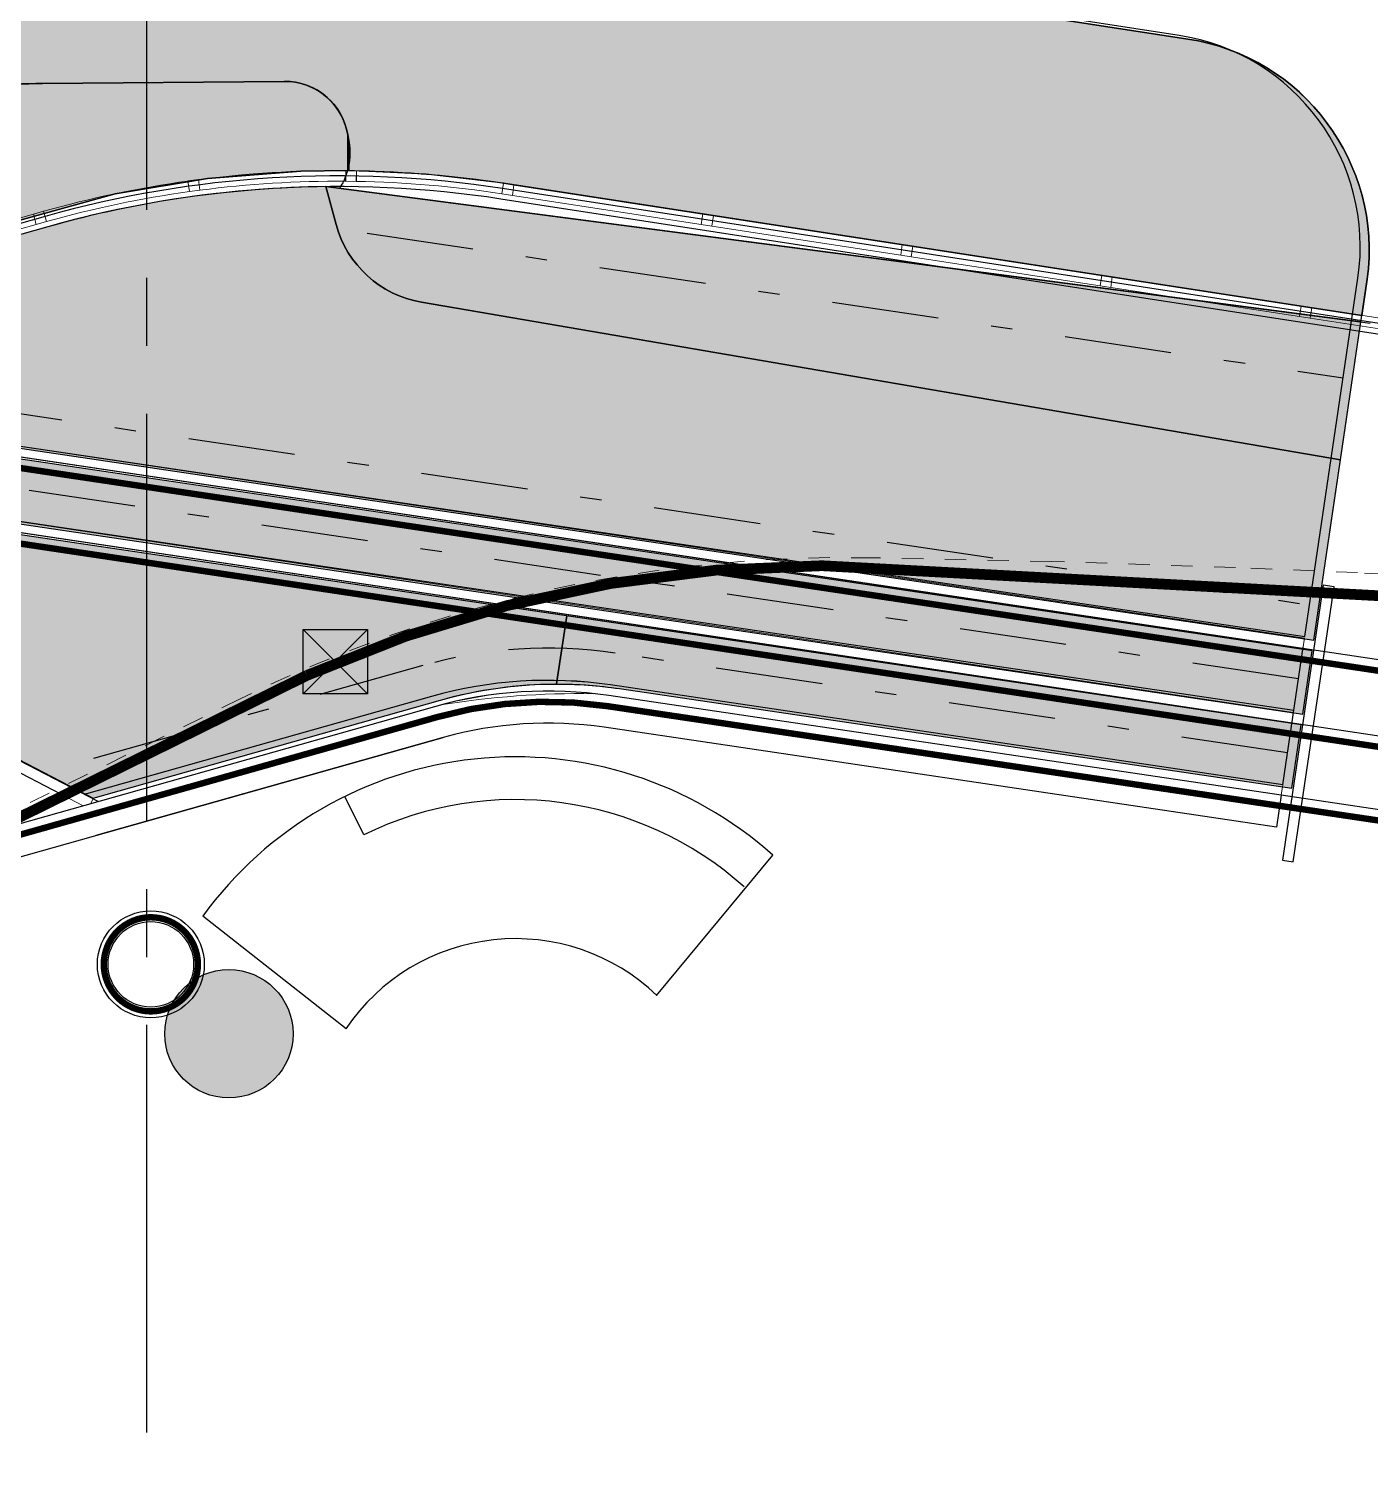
# Model space of a CAD drawing. Extents: x -14.2 to 52.3, y 3.7 to 90.9.
# Drawn here: x 18.07 to 24.35, y 29.3 to 35.98 of the extents above; entities that cross this region are included whole.
import ezdxf

# ---------------------------------------------------------------- set-up
doc = ezdxf.new("R2010")
doc.units = 0
for name, pattern in [('DASHDOT', [1, 0.5, -0.25, 0, -0.25]), ('limpo_PINI-PSG-PE-0102-LAZ-R00$0$CENTER2', [28.575000000000003, 19.05, -3.175, 3.175, -3.175]), ('limpo_PINI-PSG-PE-0102-LAZ-R00$0$DAA_Traço Ponto', [10, 4.999999999999999, -2.5, 0, -2.5]), ('limpo_PINI-PSG-PE-0102-LAZ-R00$0$DASHDOT', [1, 0.5, -0.25, 0, -0.25]), ('limpo_PINI-PSG-PE-0102-LAZ-R00$0$HIDDEN', [0.375, 0.25, -0.125]), ('limpo_PINI-PSG-PE-0102-LAZ-R00$0$HIDDEN2', [0.1875, 0.125, -0.0625])]:
    doc.linetypes.add(name, pattern=pattern)
for name, color, linetype in [('CONTROL', 15, 'DASHDOT'), ('FOR_CONTROL', 2, 'Continuous'), ('limpo_PINI-PSG-PE-0102-LAZ-R00$0$PA_ESTR', 181, 'limpo_PINI-PSG-PE-0102-LAZ-R00$0$CENTER2'), ('limpo_PINI-PSG-PE-0102-LAZ-R00$0$PA_EXTE_1', 1, 'Continuous'), ('limpo_PINI-PSG-PE-0102-LAZ-R00$0$PA_EXTE_3', 3, 'Continuous'), ('limpo_PINI-PSG-PE-0102-LAZ-R00$0$PA_INST_ELET', 162, 'Continuous'), ('limpo_PINI-PSG-PE-0102-LAZ-R00$0$PA_MOBI', 1, 'Continuous'), ('limpo_PINI-PSG-PE-0102-LAZ-R00$0$PA_PISO_1', 11, 'Continuous'), ('limpo_PINI-PSG-PE-0102-LAZ-R00$0$PA_PROJ_I', 2, 'limpo_PINI-PSG-PE-0102-LAZ-R00$0$DASHDOT'), ('limpo_PINI-PSG-PE-0102-LAZ-R00$0$PA_PROJ_S_AUX', 212, 'limpo_PINI-PSG-PE-0102-LAZ-R00$0$HIDDEN'), ('limpo_PINI-PSG-PE-0102-LAZ-R00$0$QUADROS', 1, 'Continuous'), ('limpo_PINI-PSG-PE-0102-LAZ-R00$0$XR_ARQT', 7, 'Continuous'), ('limpo_PINI-PSG-PE-0102-LAZ-R00$0$XR_ELET', 31, 'Continuous'), ('XR_ARQT', 7, 'Continuous')]:
    doc.layers.add(name, color=color, linetype=linetype)
for name, color, linetype, lineweight in [('limpo_PINI-PSG-PE-0102-LAZ-R00$0$A-DETL', 1, 'Continuous', 5), ('limpo_PINI-PSG-PE-0102-LAZ-R00$0$A-FLOR', 192, 'Continuous', 5), ('limpo_PINI-PSG-PE-0102-LAZ-R00$0$A-FLOR-PATT', 8, 'Continuous', 5), ('limpo_PINI-PSG-PE-0102-LAZ-R00$0$A-GLAZ-CURT', 52, 'Continuous', 5), ('limpo_PINI-PSG-PE-0102-LAZ-R00$0$A-GLAZ-CWMG', 1, 'Continuous', 5), ('limpo_PINI-PSG-PE-0102-LAZ-R00$0$A-WALL', 1, 'Continuous', 5), ('limpo_PINI-PSG-PE-0102-LAZ-R00$0$I-WALL', 2, 'Continuous', 5), ('PA_VEGE_FOR_ZOJS', 93, 'Continuous', 0)]:
    doc.layers.add(name, color=color, linetype=linetype, lineweight=lineweight)
doc.layers.add('PA_VEGE_AUX2', color=6, linetype='Continuous', plot=False)
doc.layers.add('PA_VEGE_FOR_CRER', color=7, linetype='Continuous', true_color=0xffddd1)
doc.layers.add('PA_VEGE_FOR_PHDN', color=7, linetype='Continuous', true_color=0xc2ffe0)
for name, color, linetype, lineweight, true_color in [('PA_VEGE_FOR_DIEN', 7, 'Continuous', 0, 0xf6e26f), ('PA_VEGE_FOR_PESEBZ', 7, 'Continuous', 0, 0x9366e5), ('PA_VEGE_FOR_PHBI', 7, 'Continuous', 0, 0x87c4aa)]:
    doc.layers.add(name, color=color, linetype=linetype, lineweight=lineweight, true_color=true_color)

# ---------------------------------------------------------------- blocks, each defined once
blk = doc.blocks.new('limpo_PINI-PSG-PE-0102-LAZ-R00$0$TRIESTE MESA LATERAL')
at = {"layer": 'limpo_PINI-PSG-PE-0102-LAZ-R00$0$PA_MOBI'}
h = blk.add_hatch(color=253, dxfattribs=at)
h.dxf.hatch_style = 1
edge = h.paths.add_edge_path()
edge.add_arc((-2.384645011993371, 28.281987597884), 0.3, 0, 360)
blk.add_circle((-2.384645011993371, 28.281987597884), 0.3, dxfattribs=at)
blk = doc.blocks.new('limpo_PINI-PSG-PE-0102-LAZ-R00$0$A$C8f703a41')
at = {"layer": 'limpo_PINI-PSG-PE-0102-LAZ-R00$0$PA_MOBI'}
blk.add_line((0.5514178686292084, -0.2976055240880235), (0.6200701684964685, -0.10975754905785), dxfattribs=at)
for points in [[(-1.340000000000003, -0.595000000000006, -0.4440298507462717), (1.339999999999996, -0.595000000000006, 0.4516522684278552)], [(-1.191639239402221, -0.729123393615172, -0.3055446476750665), (0.5514178686292084, -0.2976055240880235, -0.444029850746271)], [(-0.7312709093469678, -1.190000000000005, -0.4649439703592558), (0.7312709093469678, -1.190000000000005, -0.4440298507462713)]]:
    blk.add_lwpolyline(points, format="xyb", dxfattribs=at)
for points in [[(-0.7300583742681539, -1.190000000000005), (-1.340000000000011, -0.5950000000000131)], [(0.7300583742681539, -1.190000000000005), (1.339999999999996, -0.595000000000006)]]:
    blk.add_lwpolyline(points, dxfattribs=at)
blk = doc.blocks.new('limpo_PINI-PSG-PE-0102-LAZ-R00$0$ABAJUR')
at = {"layer": 'limpo_PINI-PSG-PE-0102-LAZ-R00$0$PA_INST_ELET', "linetype": 'limpo_PINI-PSG-PE-0102-LAZ-R00$0$HIDDEN2', "const_width": 0.03}
blk.add_lwpolyline([(-1.592305040393967, 30.17230363251852, 1), (-1.592305040393967, 30.61230363251852, 1)], format="xyb", close=True, dxfattribs=at)
at = {"layer": 'limpo_PINI-PSG-PE-0102-LAZ-R00$0$PA_MOBI'}
for radius in [0.25, 0.2]:
    blk.add_circle((-1.592305040393967, 30.39230363251852), radius, dxfattribs=at)
blk = doc.blocks.new('limpo_PINI-PSG-PE-0102-LAZ-R00$0$PINI-EST-PE-1101-TQR-R20_rvt-1-5PPE_008_LAZER__P_A_0_09_')
at = {"layer": 'limpo_PINI-PSG-PE-0102-LAZ-R00$0$A-FLOR-PATT', "lineweight": 18}
h = blk.add_hatch(dxfattribs=at)
h.set_pattern_fill('FP_1', color=130, style=0, pattern_type=2)
h.set_pattern_definition([(0, (0, 0), (609.6, 152.4), [5.029, -452.171, 5.029, -452.171, -2438.4]), (0, (0, 0), (609.6, 152.4), [-914.4, 5.029, -909.3710000000001, 5.029, -452.171, -1066.8]), (0, (0, 0), (609.6, 152.4), [-2286, 5.029, -299.771, 5.029, -756.971]), (120, (228.6, 76.2), (-436.7822715367483, 451.7290861469939), [5.028999999999999, -452.1709999999999, 5.028999999999999, -452.1709999999999, -2438.4]), (120, (228.6, 76.2), (-436.7822715367483, 451.7290861469939), [-914.3999999999999, 5.028999999999999, -909.371, 5.028999999999999, -452.1709999999999, -1066.8]), (120, (228.6, 76.2), (-436.7822715367483, 451.7290861469939), [-2286, 5.028999999999999, -299.7709999999999, 5.028999999999999, -756.9709999999999]), (240, (304.8, 381), (-172.8177284632514, -604.1290861469938), [5.029, -452.171, 5.029, -452.171, -2438.4]), (240, (304.8, 381), (-172.8177284632514, -604.1290861469938), [-914.4, 5.029, -909.3710000000001, 5.029, -452.171, -1066.8]), (240, (304.8, 381), (-172.8177284632514, -604.1290861469938), [-2286, 5.029, -299.771, 5.029, -756.971])])
h.paths.add_polyline_path([(24174.12948012507, 2434.99993635996), (24175.00013457793, 2434.99993635996), (24174.12948012507, 2482.969898570745), (24165.22718061338, 2434.99993635996)])
h.paths.add_polyline_path([(30483.84847208266, 2434.99993635996), (30485.69203251723, 2434.99993635996), (30469.31467586347, 2443.363483596082), (30482.52136896564, 2435.581564206451)])
h.paths.add_polyline_path([(20090.00013457793, 2435.016531680302), (20210.00013457793, 2435.016531680302), (20210.00013457793, 3076.245419349816), (20090.00013457793, 3098.515104214511), (20090.00013457793, 2438.288857671218)])
h.paths.add_polyline_path([(30434.61739998258, 2466.010731075427), (30410.24526413755, 2483.566790485756), (30420.84526559883, 2474.999936359969)])
h.paths.add_polyline_path([(19811.67382114466, 3241.703788267271), (19820.79708289557, 3290.864403550398), (16899.06737972136, 3833.081068129576), (16828.56817204364, 3795.310644296881), (19810.00013457795, 3242.014392203871)])
h.paths.add_polyline_path([(11437.75475727265, 4789.48763644317), (11429.43224662099, 4790.182109004837), (11436.71033268317, 4789.566540996405)])
h.paths.add_polyline_path([(11269.65790267236, 4802.032646798116), (11267.55227095489, 4802.188822487106), (11267.55227095462, 4802.039693067496)])
h.paths.add_polyline_path([(19951.94802760674, 8311.850830497078), (19951.94855992312, 8311.852877721609), (19951.93588164381, 8311.85108796181)])
h.paths.add_polyline_path([(20158.98645644569, 8352.97077591366), (20162.40930674609, 8353.34709143413), (20159.00853600827, 8352.973354179047)])
h.paths.add_polyline_path([(20258.61833373036, 8364.617270002123), (20258.73375417427, 8364.630790656622), (20258.67823182325, 8364.630790656622)])
h.paths.add_polyline_path([(15587.23790758374, 8658.350091520882), (15588.53303471133, 8667.085143168882), (10225.00000000001, 9462.324531899543), (10225.00000000001, 9460.538787138905), (15579.90467624021, 8659.447140064329)])
h.paths.add_polyline_path([(17609.56245493551, 8661.457344764083), (17609.56245493551, 8661.460633899853), (17609.5404176178, 8661.460633899853)])
at = {"layer": 'limpo_PINI-PSG-PE-0102-LAZ-R00$0$A-FLOR', "color": 130, "lineweight": 18}
blk.add_line((10225, 9462.324531899534), (10225, 9460.538787138892), dxfattribs=at)
blk = doc.blocks.new('limpo_PINI-PSG-PE-0102-LAZ-R00$0$Montante retangular - 50 x 50-2589514-5PPE_008_LAZER__P_A_0_09_')
at = {"layer": 'limpo_PINI-PSG-PE-0102-LAZ-R00$0$A-GLAZ-CWMG'}
for p, q in [((239.1309252849997, 8320.880665039433), (1141.40744465562, 8575.34743370285)), ((1141.40744465562, 8575.34743370285), (1154.979391673942, 8527.224650594098)), ((1154.979391673942, 8527.224650594098), (252.7028723033219, 8272.757881930682)), ((252.7028723033219, 8272.757881930682), (239.1309252849997, 8320.880665039433))]:
    blk.add_line(p, q, dxfattribs=at)
blk = doc.blocks.new('limpo_PINI-PSG-PE-0102-LAZ-R00$0$Montante retangular - 50 x 50-2415402-5PPE_008_LAZER__P_A_0_09_')
at = {"layer": 'limpo_PINI-PSG-PE-0102-LAZ-R00$0$A-GLAZ-CWMG'}
for p, q in [((0, 25.00000000000001), (-50, 25.00000000000001)), ((-50, 25.00000000000001), (-50, -25)), ((0, -25), (0, 25.00000000000001)), ((-50, -25), (0, -25))]:
    blk.add_line(p, q, dxfattribs=at)
blk = doc.blocks.new('limpo_PINI-PSG-PE-0102-LAZ-R00$0$Montante retangular - 50 x 50-2589439-5PPE_008_LAZER__P_A_0_09_')
at = {"layer": 'limpo_PINI-PSG-PE-0102-LAZ-R00$0$A-GLAZ-CWMG'}
for p, q in [((11934.67958234153, 11075.68868738504), (11942.28739517454, 11125.10650991799)), ((11942.28739517454, 11125.10650991799), (12825.43805971871, 10989.14655428221)), ((12817.8302468857, 10939.72873174926), (11934.67958234153, 11075.68868738504)), ((12825.43805971871, 10989.14655428221), (12817.8302468857, 10939.72873174926))]:
    blk.add_line(p, q, dxfattribs=at)
blk = doc.blocks.new('limpo_PINI-PSG-PE-0102-LAZ-R00$0$Montante retangular - 50 x 50-2415401-5PPE_008_LAZER__P_A_0_09_')
at = {"layer": 'limpo_PINI-PSG-PE-0102-LAZ-R00$0$A-GLAZ-CWMG'}
for p, q in [((-50, -25), (-50, 25.00000000000001)), ((-50, 25.00000000000001), (0, 25.00000000000001)), ((0, 25.00000000000001), (0, -25)), ((0, -25), (-50, -25))]:
    blk.add_line(p, q, dxfattribs=at)
blk = doc.blocks.new('limpo_PINI-PSG-PE-0102-LAZ-R00$0$Parede básica _ DAA_VID - CINZA 2 - ___-2387482-5PPE_008_LAZER__P_A_0_09_')
at = {"layer": 'limpo_PINI-PSG-PE-0102-LAZ-R00$0$A-WALL'}
for p, q in [((11155.79081456316, 11191.68385536884), (11155.44486141565, 11141.68505221897)), ((10473.9621895113, 11100.01569745673), (10467.5272205503, 11149.59988016121))]:
    blk.add_line(p, q, dxfattribs=at)
for radius, start, end in [(5075.00000000001, 89.60356373160585, 97.39444088525522), (5025.000000000014, 89.60356373160546, 97.39444088525482)]:
    blk.add_arc((11120.67657009157, 6116.805335656739), radius, start, end, dxfattribs=at)
blk = doc.blocks.new('limpo_PINI-PSG-PE-0102-LAZ-R00$0$Parede básica _ DAA_VID - CINZA 2 - ___-2387484-5PPE_008_LAZER__P_A_0_09_')
at = {"layer": 'limpo_PINI-PSG-PE-0102-LAZ-R00$0$A-WALL'}
for p, q in [((11205.08302144111, 11141.0963852448), (11205.92288662866, 11191.08933101184)), ((11892.86957264147, 11132.71432275101), (11885.26175980847, 11083.29650021806))]:
    blk.add_line(p, q, dxfattribs=at)
for radius, start, end in [(5075.000000000015, 81.24809447857771, 89.03754012465988), (5025.000000000012, 81.24809447857733, 89.03754012465951)]:
    blk.add_arc((11120.67657009157, 6116.805335656739), radius, start, end, dxfattribs=at)
blk = doc.blocks.new('limpo_PINI-PSG-PE-0102-LAZ-R00$0$Montante retangular - 50 x 50-2415403-5PPE_008_LAZER__P_A_0_09_')
at = {"layer": 'limpo_PINI-PSG-PE-0102-LAZ-R00$0$A-GLAZ-CWMG'}
for p, q in [((-25, -25), (-25, 25)), ((-25, 25), (25, 25)), ((25, 25), (25, -25)), ((25, -25), (-25, -25))]:
    blk.add_line(p, q, dxfattribs=at)
blk = doc.blocks.new('limpo_PINI-PSG-PE-0102-LAZ-R00$0$Montante retangular - 50 x 50-2415400-5PPE_008_LAZER__P_A_0_09_')
at = {"layer": 'limpo_PINI-PSG-PE-0102-LAZ-R00$0$A-GLAZ-CWMG'}
for p, q in [((-25, -25), (-25, 25)), ((-25, 25), (25, 25)), ((25, 25), (25, -25.00000000000001)), ((25, -25), (-25, -25))]:
    blk.add_line(p, q, dxfattribs=at)
blk = doc.blocks.new('limpo_PINI-PSG-PE-0102-LAZ-R00$0$Parede básica _ DAA_VID - CINZA 2 - ___-2589707-5PPE_008_LAZER__P_A_0_09_')
at = {"layer": 'limpo_PINI-PSG-PE-0102-LAZ-R00$0$A-WALL'}
for p, q in [((10417.84104634878, 11142.90195495937), (10424.76553426742, 11093.38376166575)), ((9756.695894750068, 10953.14503808616), (9743.123947731745, 11001.26782119491))]:
    blk.add_line(p, q, dxfattribs=at)
for radius, start, end in [(5075.000000000013, 97.96046449220128, 105.7499101382832), (5025.000000000015, 97.96046449220096, 105.7499101382828)]:
    blk.add_arc((11120.67657009157, 6116.805335656739), radius, start, end, dxfattribs=at)
blk = doc.blocks.new('limpo_PINI-PSG-PE-0102-LAZ-R00$0$A$C745163c0')
at = {"layer": 'limpo_PINI-PSG-PE-0102-LAZ-R00$0$A-DETL', "color": 1, "linetype": 'limpo_PINI-PSG-PE-0102-LAZ-R00$0$DAA_Traço Ponto'}
for p, q in [((8776.240770883705, 11879.31949506635), (7938.971217591858, 11896.39177366533)), ((9635.304910507013, 11851.1522218927), (8776.24077088277, 11879.31949506639)), ((10206.71453711106, 11827.0246108274), (9635.30491050542, 11851.15222189276)), ((11536.98863899775, 11751.99711907195), (10206.71453711179, 11827.02461082737)), ((4985.84085606872, 11239.14191613875), (-3076.815442535073, 7260.864132648461))]:
    blk.add_line(p, q, dxfattribs=at)
at = {"layer": 'limpo_PINI-PSG-PE-0102-LAZ-R00$0$A-DETL', "linetype": 'limpo_PINI-PSG-PE-0102-LAZ-R00$0$DAA_Traço Ponto'}
blk.add_arc((7808.907367710985, 5517.717664185049), 6379.999999999999, 88.83187681188485, 116.2626640129994, dxfattribs=at)
at = {"layer": 'limpo_PINI-PSG-PE-0102-LAZ-R00$0$A-DETL'}
blk.add_arc((6569.214191949191, 7245.867880101243), 4015.639787214056, 89.08891533644072, 99.32768523993283, dxfattribs=at)
at = {"layer": 'limpo_PINI-PSG-PE-0102-LAZ-R00$0$A-WALL'}
for p, q in [((2543.90883522663, 12627.84817497912), (9958.853348266013, 11521.14547504142)), ((9951.472455619678, 11471.69325139329), (2536.527942580284, 12578.39595133101)), ((3204.163529369878, 12176.12744270504), (9907.302200209062, 11173.34051687653)), ((9899.904541662221, 11123.89079849488), (3196.765870823034, 12126.67772432338)), ((4247.498089577428, 10736.96724075988), (2663.618707696853, 11559.53906359677)), ((2686.663286679679, 11603.91188612931), (4294.173288796439, 10769.06773840151)), ((9958.853348266013, 11521.14547504142), (9951.472455619678, 11471.69325139329)), ((6713.392388561413, 11301.99557550413), (9857.200324297315, 10835.87000399714)), ((4252.976659896998, 10790.46279317412), (5877.185503051231, 11248.53431235796)), ((9849.867099177882, 10786.41068930973), (6706.05916344198, 11252.53626081672)), ((5890.757450069563, 11200.41152924921), (4247.498089577428, 10736.96724075988)), ((9907.302200209062, 11173.34051687653), (9899.904541662221, 11123.89079849488)), ((9857.200324297315, 10835.87000399714), (9849.867099177882, 10786.41068930973)), ((4294.173288796439, 10769.06773840151), (4282.650999305031, 10746.88132713523))]:
    blk.add_line(p, q, dxfattribs=at)
for radius in [1999.999999999997, 1949.999999999997]:
    blk.add_arc((6420.063383784127, 9323.622988007937), radius, 81.56632126172576, 105.7499101383009, dxfattribs=at)
at = {"layer": 'limpo_PINI-PSG-PE-0102-LAZ-R00$0$I-WALL'}
blk.add_line((4106.886450667011, 10697.31089525844), (4247.498089577413, 10736.96724075987), dxfattribs=at)
at = {"lineweight": 5}
blk.add_blockref('limpo_PINI-PSG-PE-0102-LAZ-R00$0$PINI-EST-PE-1101-TQR-R20_rvt-1-5PPE_008_LAZER__P_A_0_09_', (-5680.000134577966, 2515.000063640069), dxfattribs=at)
at = {"layer": 'limpo_PINI-PSG-PE-0102-LAZ-R00$0$A-GLAZ-CURT'}
for name in ['limpo_PINI-PSG-PE-0102-LAZ-R00$0$Parede básica _ DAA_VID - CINZA 2 - ___-2387482-5PPE_008_LAZER__P_A_0_09_', 'limpo_PINI-PSG-PE-0102-LAZ-R00$0$Parede básica _ DAA_VID - CINZA 2 - ___-2387484-5PPE_008_LAZER__P_A_0_09_', 'limpo_PINI-PSG-PE-0102-LAZ-R00$0$Parede básica _ DAA_VID - CINZA 2 - ___-2589707-5PPE_008_LAZER__P_A_0_09_']:
    blk.add_blockref(name, (-5680.000134577966, 2515.000063640069), dxfattribs=at)
at = {"layer": 'limpo_PINI-PSG-PE-0102-LAZ-R00$0$A-GLAZ-CWMG', "extrusion": (0, 0, -1)}
for name, p, rotation in [('limpo_PINI-PSG-PE-0102-LAZ-R00$0$Montante retangular - 50 x 50-2415403-5PPE_008_LAZER__P_A_0_09_', (-5500.558922444947, 13681.4503459994), 0.6794245898891463), ('limpo_PINI-PSG-PE-0102-LAZ-R00$0$Montante retangular - 50 x 50-2415403-5PPE_008_LAZER__P_A_0_09_', (-4766.017683867314, 13636.5367176422), 352.3225707932509), ('limpo_PINI-PSG-PE-0102-LAZ-R00$0$Montante retangular - 50 x 50-2415401-5PPE_008_LAZER__P_A_0_09_', (-6209.065531647128, 13623.00547512459), 8.751905521424142), ('limpo_PINI-PSG-PE-0102-LAZ-R00$0$Montante retangular - 50 x 50-2415400-5PPE_008_LAZER__P_A_0_09_', (-7166.342929990704, 13475.63380023931), 8.751905521424142), ('limpo_PINI-PSG-PE-0102-LAZ-R00$0$Montante retangular - 50 x 50-2415400-5PPE_008_LAZER__P_A_0_09_', (-8098.911416766576, 13332.0660318169), 8.751905521424142), ('limpo_PINI-PSG-PE-0102-LAZ-R00$0$Montante retangular - 50 x 50-2415400-5PPE_008_LAZER__P_A_0_09_', (-9031.47990354244, 13188.4982633945), 8.751905521424142), ('limpo_PINI-PSG-PE-0102-LAZ-R00$0$Montante retangular - 50 x 50-2415400-5PPE_008_LAZER__P_A_0_09_', (-9964.048390318305, 13044.93049497209), 8.751905521424142)]:
    blk.add_blockref(name, p, dxfattribs=dict(at, rotation=rotation))
at = {"layer": 'limpo_PINI-PSG-PE-0102-LAZ-R00$0$A-GLAZ-CWMG'}
for name, p in [('limpo_PINI-PSG-PE-0102-LAZ-R00$0$Montante retangular - 50 x 50-2589439-5PPE_008_LAZER__P_A_0_09_', (-5680.000134577966, 2515.000063640069)), ('limpo_PINI-PSG-PE-0102-LAZ-R00$0$Montante retangular - 50 x 50-2589514-5PPE_008_LAZER__P_A_0_09_', (2873.593585389521, 4927.348504113837)), ('limpo_PINI-PSG-PE-0102-LAZ-R00$0$Montante retangular - 50 x 50-2589439-5PPE_008_LAZER__P_A_0_09_', (-4747.431647500878, 2371.432295171307)), ('limpo_PINI-PSG-PE-0102-LAZ-R00$0$Montante retangular - 50 x 50-2589439-5PPE_008_LAZER__P_A_0_09_', (-3814.863160724994, 2227.86452674889)), ('limpo_PINI-PSG-PE-0102-LAZ-R00$0$Montante retangular - 50 x 50-2589439-5PPE_008_LAZER__P_A_0_09_', (-2882.294673949125, 2084.29675832648)), ('limpo_PINI-PSG-PE-0102-LAZ-R00$0$Montante retangular - 50 x 50-2589439-5PPE_008_LAZER__P_A_0_09_', (-1949.726187173263, 1940.728989904062))]:
    blk.add_blockref(name, p, dxfattribs=at)
at = {"layer": 'limpo_PINI-PSG-PE-0102-LAZ-R00$0$A-GLAZ-CWMG', "rotation": 15.74991013828141}
blk.add_blockref('limpo_PINI-PSG-PE-0102-LAZ-R00$0$Montante retangular - 50 x 50-2415402-5PPE_008_LAZER__P_A_0_09_', (4069.909786663062, 13492.20649328064), dxfattribs=at)
blk = doc.blocks.new('*U469', base_point=(83.35330593072047, -25.52412329556075))
for p, q in [((83.50330593072067, -25.37412329556071), (83.20330593072049, -25.67412329556089)), ((83.20330593072049, -25.37412329556071), (83.50330593072067, -25.67412329556089))]:
    blk.add_line(p, q)
blk.add_lwpolyline([(83.20330593072049, -25.67412329556089), (83.20330593072049, -25.37412329556071), (83.50330593072067, -25.37412329556071), (83.50330593072067, -25.67412329556089)], close=True)
blk = doc.blocks.new('limpo_PINI-PSG-PE-0102-LAZ-R00$0$A$Cf52f6f8c')
at = {"layer": 'limpo_PINI-PSG-PE-0102-LAZ-R00$0$QUADROS'}
blk.add_blockref('*U469', (7.426910078667262, 11.41125737313315), dxfattribs=at)
blk = doc.blocks.new('limpo_PINI-PSG-PE-0102-LAZ-R00')
at = {"layer": 'limpo_PINI-PSG-PE-0102-LAZ-R00$0$XR_ARQT', "xscale": 0.001000000000038553, "yscale": 0.001000000000038553, "zscale": 0.001000000000038553}
blk.add_blockref('limpo_PINI-PSG-PE-0102-LAZ-R00$0$A$C745163c0', (14.12395706891857, 21.59203309899526), dxfattribs=at)
at = {"layer": 'limpo_PINI-PSG-PE-0102-LAZ-R00$0$PA_ESTR', "ltscale": 0.1}
blk.add_lwpolyline([(18.66898434083127, 26.54212052103658), (18.66898434083127, 42.56712052103657)], dxfattribs=at)
at = {"layer": 'limpo_PINI-PSG-PE-0102-LAZ-R00$0$PA_EXTE_1'}
for points in [[(39.50314910275468, 26.54020418827247), (39.11995931200046, 26.54020418777907, -0.2974752068273768), (38.75379045974827, 26.77920613804708), (36.4790179084299, 31.95287659222969, 0.2563556750762595), (35.29595580577164, 32.86096164803962), (20.32544219422238, 35.16565375572382, 0.1073185203774769), (18.20746620908963, 35.03614981330407), (8.655350403534003, 32.34219071013024, -0.1909230466385676), (7.665837739516308, 32.44389003198035), (3.510576998929508, 35.15351757896032, -0.2534651593865649), (2.149242396507864, 37.66643932759862), (2.149242396507874, 42.60991663283981)], [(39.5031491026903, 26.59020418827247), (39.11995931193608, 26.59020418777907, -0.2974752068273764), (38.79956156621541, 26.79933089426358), (36.52478901489704, 31.97300134844619, 0.2563556750762587), (35.30356361860465, 32.91037947057256), (20.33305000705538, 35.21507157825677, 0.1073185203774768), (18.19389426207131, 35.08427259641282), (8.641778456515683, 32.39031349323899, -0.1904383562329559), (7.69107291079554, 32.48712575871225), (3.537888088889147, 35.19539960810429, -0.2534651593865651), (2.199242396507865, 37.66643932759862), (2.199242396507874, 42.60991663283981)]]:
    blk.add_lwpolyline(points, format="xyb", dxfattribs=at)
blk.add_lwpolyline([(23.97964136567276, 32.07433877644827), (24.03001533362555, 32.06686993767661), (24.22067918673081, 33.35281211954911), (24.17030521877802, 33.36028095832077)], close=True, dxfattribs=at)
at = {"layer": 'limpo_PINI-PSG-PE-0102-LAZ-R00$0$PA_EXTE_3'}
blk.add_line((36.11702451346542, 30.57803492647968), (23.97385157458612, 32.37847679244192), dxfattribs=at)
for points in [[(39.50314910275468, 26.44020418822267), (39.13662503073768, 26.44020418822267, -0.2974752064769888), (38.67891396606625, 26.73895662605768), (36.75040782688703, 31.12508974833344, 0.2563556750762596), (35.60550901786291, 32.00388173782692), (30.41351298181934, 32.80318312439832, 0.1073185203774735), (29.9899177847928, 32.77728233591437), (28.81402366523084, 32.44564788630689, -0.1059142104294163), (28.39592022247577, 32.41891725473381), (16.66052430929419, 34.17046027965017, 0.1059142104294202), (15.40621398102893, 34.09026838493092), (8.696066244588966, 32.19782236080398, -0.192229068489031), (7.589911038614702, 32.31432708691185), (2.260576998929505, 35.78956275141309, -0.2534651593865648), (0.8992423965078631, 38.30248450005139), (0.8992423965078695, 40.96005335669973)], [(24.08384995137761, 33.12036651275297), (24.33224414600664, 34.79567395778491, 0.4124447413452643), (23.49569720141517, 35.93062041846738), (19.35109073233352, 36.57075153554566, 0.1227472206238634), (16.94260006587582, 36.35088893907439), (10.60712974325337, 34.14319930346759, -0.3514953799983295), (5.889349798808307, 35.81580100546222), (2.999628598484218, 40.48621237020063, 0.2597989346441456), (2.149242396507874, 40.96005335669972), (0.9492423965078696, 40.96005335669973, 0.3606086378216954)], [(0.9492423965078696, 40.96005335669973), (0.9492423965078631, 38.30248450005139, 0.2534651593865649), (2.287888088889143, 35.83144478055706), (7.615254857224221, 32.35749196518984, 0.1918162658852916), (8.682494297570644, 32.24594514391273), (15.39264203401061, 34.13839116803967, -0.1059142104294202), (16.66785753441362, 34.21991959433758), (24.0838499513776, 33.12036651275297)], [(24.03251737554157, 32.77415130994113), (17.32808357135194, 33.7682031421428, 0.1059142104294183), (16.70092840721932, 33.72810719478318), (14.74883695677306, 33.17756377171257)], [(26.00187943115798, 32.42005030860223), (17.32075034623251, 33.7187438274554, 0.1059142104294176), (16.71450035423765, 33.67998441167443), (15.78728332123338, 33.41848373292147)], [(23.98118479970555, 32.42793610712932), (20.83737686396967, 32.89406167863631, 0.1059142104294208), (20.00116997845949, 32.84060041549015), (18.37696113530522, 32.38252889630631)], [(23.97385157458612, 32.37847679244192), (20.83004363885023, 32.8446023639489, 0.1059142104294213), (20.01474192547781, 32.7924776323814), (18.39053308232354, 32.33440611319756)]]:
    blk.add_lwpolyline(points, format="xyb", dxfattribs=at)
blk.add_lwpolyline([(-4.223606861884747, 38.85238533438423), (-4.485688764221225, 37.47754361937852, 0.3309826590681895), (-3.519868940478271, 35.49259677031359), (7.084348228013078, 29.98968283139782, 0.1906532586110664), (9.280493357893116, 29.76512461101658), (18.44178838444087, 32.34886151664279), (16.81064776208791, 33.19597798926151, 0.1907356229998781), (15.34598672204212, 33.34597641230986), (8.890624458413434, 31.52538689178993, -0.2111225529985321), (7.129735668019273, 31.77577341498427)], format="xyb", close=True, dxfattribs=at)
blk.add_lwpolyline([(23.98118479970555, 32.42793610712932), (24.07651672625817, 33.07090719806556)], dxfattribs=at)
at = {"layer": 'limpo_PINI-PSG-PE-0102-LAZ-R00$0$PA_INST_ELET', "linetype": 'limpo_PINI-PSG-PE-0102-LAZ-R00$0$HIDDEN2', "const_width": 0.03}
for points in [[(39.50314910275468, 26.39020418822267), (39.13662503073768, 26.39020418822267, -0.2974752064769898), (38.6331428595991, 26.71883186984119), (36.70463672041988, 31.10496499211694, 0.2563556750762599), (35.59790120502991, 31.95446391529398), (30.40590516898633, 32.75376530186537, 0.1073185203774746), (30.00348973181112, 32.72915955280562), (28.82759561224916, 32.39752510319813, -0.1059142104294161), (28.38858699735633, 32.3694579400464), (16.65314341664785, 34.12100805600205, 0.1059142104294202), (15.41978592804726, 34.04214560182217), (8.709638191607288, 32.14969957769523, -0.1926217765297377), (7.564534626402201, 32.27118346278132), (2.233265908969866, 35.74768072226912, -0.2534651593865646), (0.8492423965078628, 38.30248450005139), (0.8492423965078695, 40.96005335669973)], [(-4.259063075572133, 38.93340296950482), (-4.534813388492147, 37.48685885581938, 0.3309898156532132), (-3.542899412291283, 35.4482166242112), (7.061317756200067, 29.94530268529542, 0.1906532586110666), (9.294065304911438, 29.71700182790783), (18.57692145303172, 32.33502230972999)], [(25.99454620603855, 32.37059099391482), (17.31341712111308, 33.66928451276799, 0.1059142104294173), (16.72807230125597, 33.63186162856567), (15.97418398446183, 33.41924441001994)], [(23.96651834946669, 32.32901747775451), (20.8227104137308, 32.7951430492615, 0.1059142104294213), (20.02831387249613, 32.74435484927265), (18.40410502934186, 32.28628333008881)]]:
    blk.add_lwpolyline(points, format="xyb", dxfattribs=at)
blk.add_lwpolyline([(36.08237021838272, 30.53262644747027), (23.96651834946669, 32.32901747775451)], dxfattribs=at)
at = {"layer": 'limpo_PINI-PSG-PE-0102-LAZ-R00$0$PA_PISO_1'}
for points in [[(0.8992423965078697, 41.11005335669973), (-2.999833508586352, 41.11005335669976, 0.3673786917940777), (-4.13518055057435, 40.14524544997599), (-4.633089895098878, 37.50534481748199, 0.330982659068189), (-3.588960355917307, 35.3594563320064), (7.015256812574025, 29.85654239309063, 0.1906532586110668), (9.32120919894807, 29.62075626169032), (20.05545776653276, 32.64810928305514)], [(23.97385157458612, 32.37847679244192), (23.95185189922782, 32.2300988483797), (20.80804396349194, 32.69622441988669, 0.1059142104294214), (20.05545776653278, 32.64810928305515), (18.4312489233785, 32.19003776387131)]]:
    blk.add_lwpolyline(points, format="xyb", dxfattribs=at)
at = {"layer": 'limpo_PINI-PSG-PE-0102-LAZ-R00$0$PA_PROJ_I'}
for points in [[(1.099242396507869, 40.96005335669973), (1.099242396507863, 38.30248450005139, 0.2534651593865652), (2.369821358768059, 35.95709086798897), (7.691072910795596, 32.48712575871221, 0.1904383562329409), (8.641778456515677, 32.39031349323898), (15.35192619295564, 34.28275951736592, -0.10591421042942), (16.68985720977192, 34.36829753839979), (24.10584962673591, 33.26874445681517)], [(24.05451705089987, 32.92252925400334), (17.35008324671023, 33.91658108620501, 0.1059142104294176), (16.66021256616436, 33.87247554410943), (14.70812111571809, 33.32193212103882)], [(24.00318447506385, 32.57631405119153), (20.85937653932796, 33.04243962269852, 0.105914210429421), (19.96045413740453, 32.9849687648164), (18.18247938789833, 32.48353103529688)]]:
    blk.add_lwpolyline(points, format="xyb", dxfattribs=at)
blk.add_lwpolyline([(-4.188323230649488, 38.76968555842871), (-4.436555053928673, 37.46827655334402, 0.3309826590681888), (-3.496838468665258, 35.53697691641599), (7.10737869982609, 30.03406297750022, 0.1906532586110666), (9.266921410874794, 29.81324739412533), (18.30665531585002, 32.36270072355559), (16.78760318310509, 33.15160516672897, 0.1907356229998781), (15.35955866906044, 33.29785362920111), (8.899645449863794, 31.47598061417273, -0.1966632601833182), (7.206544075892429, 31.66894693351428)], format="xyb", close=True, dxfattribs=at)
at = {"layer": 'limpo_PINI-PSG-PE-0102-LAZ-R00$0$PA_PROJ_S_AUX'}
blk.add_lwpolyline([(13.43389490215821, 14.56724944952101, 0.05, 0.05, 0), (21.64076838807011, 14.56203276639724, 0.05, 0.05, -0.5491621663896239), (23.41397097619654, 11.76960738781192, 0.05, 0.05, 0), (21.89548170299054, 8.532705033243273, 0.05, 0.05, 0.5493690209674762), (22.90945225044872, 6.937033162070325, 0.05, 0.05, 0), (40.13758972528314, 6.937033162070325, 0.05, 0.05, 0.3727950564741672), (41.68156609876598, 8.274015319090108, 0.05, 0.05, 0), (43.46086466248913, 19.7869311060546, 0.05, 0.05, 0), (45.73560821783048, 25.13642143257417, 0.05, 0.05, 0.03418100701480619), (46.3602789262243, 27.21135228910337, 0.05, 0.05, 0.3683154809799239), (45.16258249498339, 29.48467120614545, 0.05, 0.05, 0.07649361271544228), (21.82636142315149, 33.45150628986563, 0.05, 0.05, 0.1052478454794938), (19.41872751257475, 32.93903300384491, 0.05, 0.05, 0), (10.83276860374493, 28.70254712227842, 0.05, 0.05, 0.2467479880175913), (10.32895122374416, 27.74379005574761, 0.05, 0.05, 0), (10.3289512359837, 27.56500525390852, 0, 0, 0)], format="xyseb", dxfattribs=at)
at = {"layer": 'limpo_PINI-PSG-PE-0102-LAZ-R00$0$PA_MOBI', "xscale": -1, "rotation": 6.120281637023028}
blk.add_blockref('limpo_PINI-PSG-PE-0102-LAZ-R00$0$A$C8f703a41', (20.2001630065443, 32.54783507686804), dxfattribs=at)
at = {"layer": 'limpo_PINI-PSG-PE-0102-LAZ-R00$0$PA_MOBI'}
blk.add_blockref('limpo_PINI-PSG-PE-0102-LAZ-R00$0$ABAJUR', (20.28062611171913, 1.195897863163509), dxfattribs=at)
at = {"layer": 'limpo_PINI-PSG-PE-0102-LAZ-R00$0$PA_MOBI', "rotation": 321.3022078670687}
blk.add_blockref('limpo_PINI-PSG-PE-0102-LAZ-R00$0$TRIESTE MESA LATERAL', (3.232128366457342, 7.699729182148943), dxfattribs=at)
at = {"layer": 'limpo_PINI-PSG-PE-0102-LAZ-R00$0$XR_ELET'}
blk.add_blockref('limpo_PINI-PSG-PE-0102-LAZ-R00$0$A$Cf52f6f8c', (12.12395706884146, 21.59203309899526), dxfattribs=at)

msp = doc.modelspace()

# ---------------------------------------------------------------- hatches: boundary and pattern name
at = {"layer": 'PA_VEGE_FOR_CRER'}
h = msp.add_hatch(color=256, dxfattribs=at)
h.dxf.hatch_style = 1
edge = h.paths.add_edge_path()
edge.add_line((18.48026483173543, 35.20760459592334), (18.91179765047495, 35.27893149799423))
edge.add_line((18.91179765047495, 35.27893149799423), (19.34786937942819, 35.31283648016462))
edge.add_line((19.34786937942819, 35.31283648016462), (19.5663328133662, 35.31561438468034))
edge.add_arc((19.2777241005143, 35.39749851540902), 0.2999999999987055, 344.1602878454656, 345.1951282817645)
edge.add_line((19.56776460006987, 35.32084012632616), (19.5677379326539, 35.48220831560862))
edge.add_arc((19.27182789285713, 35.43283982011329), 0.3000000000000004, 9.471770875933181, 90.50206955635952)
edge.add_line((19.26919909645017, 35.7328283022746), (18.14071944768633, 35.7229394451271))
edge.add_arc((18.16700741175585, 32.72305462351395), 2.999999999999988, 90.50206955635939, 110.1719064680841)
edge.add_line((17.13249343796259, 35.53904127796145), (15.48395340383844, 34.93341422395338))
edge.add_arc((16.5883547519323, 31.96578754221878), 3.166466557507694, 110.4127346639727, 120.9221270035563)
edge.add_arc((16.38554982634813, 32.38779878401611), 2.700561807685373, 121.8319274342676, 136.904474432333)
edge.add_arc((14.64935134788838, 34.14069636606807), 0.2531686784251286, 158.6495523351966, 196.0411140067287)
edge.add_line((14.40604013169609, 34.07073900898136), (15.96476738781076, 34.51034292150283))
edge.add_line((15.96476738781076, 34.51034292150283), (18.48026483173543, 35.20760459592334))
at = {"layer": 'PA_VEGE_FOR_DIEN'}
h = msp.add_hatch(color=256, dxfattribs=at)
h.dxf.hatch_style = 1
edge = h.paths.add_edge_path()
edge.add_line((24.30441480663823, 34.60797754441337), (19.46525168130619, 35.24055525542427))
edge.add_line((19.46525168130619, 35.24055525542427), (19.51314362281003, 35.06308228727188))
edge.add_arc((19.99587579252809, 35.19334990534828), 0.5000000000000006, 195.1018235257534, 260.277399300097)
edge.add_line((19.91143670067209, 34.70053144002202), (24.20896286483016, 33.96419700440251))
edge.add_line((24.20896286483016, 33.96419700440251), (24.30441480663823, 34.60797754441337))
at = {"layer": 'PA_VEGE_FOR_PESEBZ'}
h = msp.add_hatch(color=256, dxfattribs=at)
h.dxf.hatch_style = 1
edge = h.paths.add_edge_path()
edge.add_line((23.49521717393168, 35.93069448494609), (19.47564296117078, 36.54990083406432))
edge.add_arc((18.58789398655041, 31.62934174407667), 4.999999999999967, 79.77292530096344, 109.211521277562)
edge.add_line((16.94261129014373, 36.3508928503239), (10.33968842323598, 34.05002296791233))
edge.add_arc((9.30812980578672, 37.94143323611785), 4.025815079798025, 212.5454962399427, 284.8468343071941, ccw=False)
edge.add_line((5.9145104800102, 35.77566895336562), (3.407633339937771, 39.82685841447164))
edge.add_line((3.407633339937771, 39.82685841447164), (3.407633339937775, 37.45823292119266))
edge.add_arc((5.407633339937772, 37.45823292119266), 1.999999999999997, 180, 235.224244306366)
edge.add_line((4.266901233766308, 35.81545166309723), (7.123826547320565, 33.83162915839954))
edge.add_arc((9.405290759663497, 37.11719167459042), 4.000000000000012, 235.224244306366, 283.8589633189004)
edge.add_line((10.36342167692483, 33.2336385147395), (14.41355737463861, 34.23286784709459))
edge.add_arc((16.3855498263483, 32.38779878401621), 2.700561807685371, 109.5029342333188, 136.9044744323404, ccw=False)
edge.add_line((15.48395340383545, 34.93341422395228), (17.13249343796258, 35.53904127796145))
edge.add_arc((18.16700741175583, 32.72305462351395), 2.999999999999988, 90.5020695563598, 110.1719064680841, ccw=False)
edge.add_line((18.14071944768629, 35.7229394451271), (19.26919909645017, 35.73282830227461))
edge.add_arc((19.27182789285713, 35.43283982011329), 0.300000000000001, 9.471770875928996, 90.5020695563602, ccw=False)
edge.add_line((19.56773793265391, 35.4822083156086), (19.57363414030974, 35.44686701090436))
edge.add_arc((21.02452767271215, 35.36403238222927), 1.45325621212327, 176.7324080334513, 181.9087427867653)
edge.add_arc((19.52020897172609, 30.192071428067), 5.12381889765793, 80.74260385298737, 89.41998026067381, ccw=False)
edge.add_line((20.34447757832189, 35.24915570264431), (24.30915940620432, 34.63879782479898))
edge.add_line((24.30915940620432, 34.63879782479898), (24.33407577828273, 34.80802749605223))
edge.add_arc((23.34293875250343, 34.94218004738484), 1.000174740182783, 352.2917362265, 441.2425547360905)
at = {"layer": 'PA_VEGE_FOR_PHBI'}
h = msp.add_hatch(color=256, dxfattribs=at)
h.dxf.hatch_style = 1
edge = h.paths.add_edge_path()
edge.add_line((24.20896286483016, 33.96419700440251), (19.91143670067209, 34.70053144002202))
edge.add_arc((19.99587579252809, 35.19334990534828), 0.5000000000000012, 195.1018235257526, 260.27739930009693, ccw=False)
edge.add_line((19.51314362281003, 35.06308228727189), (19.46525168130619, 35.24055525542428))
edge.add_arc((19.52289415948719, 30.24088753199371), 5.000000000000426, 90.66054877647946, 105.749910138281)
edge.add_line((18.16569945765489, 35.05316584286919), (14.43770622763397, 34.00176932475494))
edge.add_line((14.43770622763397, 34.00176932475494), (14.47542169354812, 33.9568960190302))
edge.add_line((14.47542169354812, 33.9568960190302), (14.52228834224417, 33.92172291486406))
edge.add_line((14.52228834224417, 33.92172291486406), (15.35087528257587, 34.15540719760479))
edge.add_line((15.35087528257587, 34.15540719760479), (15.56155536114053, 34.20681438527307))
edge.add_line((15.56155536114053, 34.20681438527307), (15.77535573861331, 34.24312131354416))
edge.add_line((15.77535573861331, 34.24312131354416), (16.00590392151776, 34.26501502505083))
edge.add_line((16.00590392151776, 34.26501502505083), (16.20973038370169, 34.26972694289869))
edge.add_arc((18.94252220143893, 57.27407334868305), 23.16609817548945, 263.225320954991, 264.3650839316906)
edge.add_line((16.66785753441376, 34.21991959433755), (24.0838499513776, 33.12036651275294))
edge.add_line((24.0838499513776, 33.12036651275294), (24.20896286483016, 33.96419700440251))
at = {"layer": 'PA_VEGE_FOR_PHDN'}
h = msp.add_hatch(color=256, dxfattribs=at)
h.dxf.hatch_style = 1
edge = h.paths.add_edge_path()
edge.add_arc((20.54404785919236, 30.91568909114), 2.00000000000012, 90.00000000000028, 105.7499101382815, ccw=False)
edge.add_line((20.54404785919235, 32.91568909114012), (20.59121918360177, 33.23383851928251))
edge.add_line((20.59121918360177, 33.23383851928251), (17.32075034623254, 33.71874382745538))
edge.add_arc((17.10808681776901, 32.28442370152066), 1.449999999999988, 81.56632126168176, 105.7499101382802)
edge.add_line((16.7145003542377, 33.67998441167443), (15.78728332123333, 33.41848373292146))
edge.add_arc((15.88886460277499, 31.42106508795977), 2.000000000000061, 62.55534551533589, 92.9113419972968, ccw=False)
edge.add_line((16.81064776208794, 33.19597798926149), (18.37696113530524, 32.3825288963063))
edge.add_line((18.37696113530524, 32.3825288963063), (20.00116997845944, 32.84060041549014))
at = {"layer": 'PA_VEGE_FOR_ZOJS'}
h = msp.add_hatch(color=256, dxfattribs=at)
h.dxf.hatch_style = 1
edge = h.paths.add_edge_path()
edge.add_arc((16.22053080212829, 31.20290139840588), 3.000000000000007, 81.56632126168229, 83.2550722214992)
edge.add_line((16.5728792531092, 34.18213797328399), (16.70092840721931, 33.72810719478316))
edge.add_arc((17.10808681776902, 32.28442370152055), 1.500000000000107, 81.56632126168222, 105.74991013828199, ccw=False)
edge.add_line((17.32808357135199, 33.7682031421428), (24.03251737554157, 32.77415130994113))
edge.add_line((24.03251737554157, 32.77415130994113), (24.07651672625814, 33.07090719806556))
edge.add_line((24.07651672625814, 33.07090719806556), (16.6605243092942, 34.17046027965018))
h = msp.add_hatch(color=256, dxfattribs=at)
h.dxf.hatch_style = 1
edge = h.paths.add_edge_path()
edge.add_line((20.59121918360177, 33.2338385192825), (20.54404785919235, 32.91568909114011))
edge.add_arc((20.54404785919234, 30.91568909113999), 2.000000000000121, 81.56632126168068, 89.99999999999949, ccw=False)
edge.add_line((20.83737686396968, 32.89406167863629), (23.98118479970555, 32.42793610712933))
edge.add_line((23.98118479970555, 32.42793610712933), (24.02518415042215, 32.72469199525374))
edge.add_line((24.02518415042215, 32.72469199525374), (20.59121918360177, 33.2338385192825))

# ---------------------------------------------------------------- linework, layer by layer
at = {"layer": 'CONTROL'}
msp.add_lwpolyline([(19.65748502181441, 35.02330926090576), (24.2213758536728, 34.34663108406362)], dxfattribs=at)
at = {"layer": 'FOR_CONTROL'}
for points in [[(24.33407577828272, 34.80802749605218), (24.30915940620432, 34.63879782479898), (20.29505975578688, 35.25676351547764), (19.93176877078344, 35.29935471520274), (19.56635585421899, 35.3156956379989, 0.1259698001496976), (19.57015795229158, 35.46444955971737, 0.3861377467231195), (19.26919909645017, 35.73282830227461), (18.14071944768631, 35.7229394451271, 0.08603721041970393), (17.13249343796259, 35.53904127796145), (15.48395340383578, 34.9334142239524, 0.1201347632915419), (14.41355737463862, 34.23286784709459), (10.36342167692484, 33.2336385147395, -0.2154528843098187), (7.123826547320562, 33.83162915839954), (4.266901233766308, 35.81545166309723, -0.2457357292750698), (3.407633339937775, 37.45823292119266), (3.407633339937771, 39.82685841447163), (5.914510480010073, 35.77566895336582, 0.3263739645785138), (10.33968842323595, 34.05002296791232), (16.94261129015327, 36.35089285032722, -0.1291612516801399), (19.47564296117086, 36.54990083406431), (23.49521720259344, 35.93069448053081, -0.4088603031456708)], [(23.49521717393168, 35.93069448494609), (19.47564296117078, 36.54990083406432, 0.1291612516806492), (16.94261129014373, 36.3508928503239), (10.33968842323598, 34.05002296791233, -0.3263739645784994), (5.9145104800102, 35.77566895336562), (3.407633339937771, 39.82685841447164), (3.407633339937775, 37.45823292119266, 0.2457357292750698), (4.266901233766308, 35.81545166309723), (7.123826547320565, 33.83162915839954, 0.2154528843098177), (10.36342167692483, 33.2336385147395), (14.41355737463861, 34.23286784709459, -0.1201347632915091), (15.48395340383545, 34.93341422395228), (17.13249343796258, 35.53904127796145, -0.08603721041970303), (18.14071944768629, 35.7229394451271), (19.26919909645017, 35.73282830227461, -0.3690696803977433), (19.56773793265391, 35.4822083156086), (19.57363414030974, 35.44686701090436, 0.02258986253143916), (19.57207780685543, 35.31562778278184, -0.03788029996792797), (20.34447757832189, 35.24915570264431), (24.30915940620432, 34.63879782479898), (24.33407577828273, 34.80802749605223, 0.4088603116060915)], [(18.91179765047491, 35.27893149799423), (19.34786937942823, 35.31283648016462), (19.5663328133662, 35.31561438468034, 0.004515373898552989), (19.56776460006987, 35.32084012632615), (19.5677379326539, 35.48220831560862, 0.3690696803977213), (19.26919909645017, 35.7328283022746), (18.14071944768633, 35.7229394451271, 0.08603721041970644), (17.13249343796258, 35.53904127796144), (15.48395340383748, 34.93341422395303, 0.04588804305329976), (14.96119438392005, 34.6821931814017, 0.06586137528068671), (14.41355737463867, 34.2328678470947, 0.1646146573833018), (14.40604013169609, 34.07073900898136), (15.96476738781105, 34.51034292150263), (18.48026483173536, 35.20760459592332)], [(18.48026483173543, 35.20760459592334), (18.91179765047495, 35.27893149799423), (19.34786937942819, 35.31283648016462), (19.5663328133662, 35.31561438468034, 0.004515373898558701), (19.56776460006987, 35.32084012632616), (19.5677379326539, 35.48220831560862, 0.3690696803977213), (19.26919909645017, 35.7328283022746), (18.14071944768633, 35.7229394451271, 0.08603721041970513), (17.13249343796259, 35.53904127796145), (15.48395340383844, 34.93341422395338, 0.04588804305330733), (14.96119438392083, 34.68219318140219, 0.06586137528076898), (14.41355737463869, 34.23286784709475, 0.1646146573833483), (14.40604013169609, 34.07073900898136), (15.96476738781076, 34.51034292150283)], [(19.51314362281003, 35.06308228727189), (19.46525168130619, 35.24055525542427, 0.06593506038256032), (18.16569945765494, 35.0531658428692), (14.43770622763396, 34.00176932475493), (14.47542169354812, 33.9568960190302), (14.52228834224418, 33.92172291486407), (15.35087528257592, 34.1554071976048), (15.56155536114064, 34.20681438527308), (15.77535573861344, 34.24312131354417), (16.00590392151785, 34.26501502505084), (16.20973038370171, 34.26972694289869, 0.00497319515845658), (16.66785753441365, 34.21991959433757), (24.0838499513776, 33.12036651275294), (24.20896286483016, 33.96419700440251), (19.91143670067209, 34.70053144002202, -0.2923047840722719)], [(24.20896286483016, 33.96419700440251), (19.91143670067209, 34.70053144002202, -0.2923047840722719), (19.51314362281003, 35.06308228727189), (19.46525168130619, 35.24055525542427, 0.06593506038256032), (18.16569945765494, 35.0531658428692), (14.43770622763396, 34.00176932475493), (14.47542169354812, 33.9568960190302), (14.52228834224418, 33.92172291486407), (15.35087528257592, 34.1554071976048), (15.56155536114064, 34.20681438527308), (15.77535573861344, 34.24312131354417), (16.00590392151785, 34.26501502505084), (16.20973038370171, 34.26972694289869, 0.00497319515845658), (16.66785753441365, 34.21991959433757), (24.0838499513776, 33.12036651275294)], [(24.20896286483016, 33.96419700440251), (19.91143670067209, 34.70053144002202, -0.292304784072271), (19.51314362281003, 35.06308228727189), (19.46525168130619, 35.24055525542428, 0.06593506038255413), (18.16569945765489, 35.05316584286919), (14.43770622763397, 34.00176932475494), (14.47542169354812, 33.9568960190302), (14.52228834224417, 33.92172291486406), (15.35087528257587, 34.15540719760479), (15.56155536114053, 34.20681438527307), (15.77535573861331, 34.24312131354416), (16.00590392151776, 34.26501502505083), (16.20973038370169, 34.26972694289869, 0.004973195158457975), (16.66785753441376, 34.21991959433755), (24.0838499513776, 33.12036651275294)], [(24.30441480663823, 34.60797754441337), (19.46525168130619, 35.24055525542427), (19.51314362281003, 35.06308228727188, 0.2923047840722688), (19.91143670067209, 34.70053144002202), (24.20896286483016, 33.96419700440251)], [(16.6605243092942, 34.17046027965018, 0.007368699487300481), (16.5728792531092, 34.18213797328399), (16.70092840721931, 33.72810719478316, -0.1059142104294217), (17.32808357135199, 33.7682031421428), (24.03251737554157, 32.77415130994113), (24.07651672625814, 33.07090719806556)], [(20.59121918360177, 33.23383851928251), (17.32075034623253, 33.71874382745539, 0.1059142104294182), (16.71450035423767, 33.67998441167442), (15.78728332123332, 33.41848373292146, -0.1332330726351767), (16.81064776208794, 33.19597798926149), (18.37696113530523, 32.3825288963063), (20.00116997845943, 32.84060041549013, -0.06883033648053064), (20.54404785919235, 32.91568909114012)], [(20.00116997845944, 32.84060041549014, -0.06883033648052919), (20.54404785919235, 32.91568909114012), (20.59121918360177, 33.23383851928251), (17.32075034623254, 33.71874382745538, 0.1059142104294155), (16.7145003542377, 33.67998441167443), (15.78728332123333, 33.41848373292146, -0.1332330726351764), (16.81064776208794, 33.19597798926149), (18.37696113530524, 32.3825288963063)], [(20.59121918360177, 33.2338385192825), (20.54404785919235, 32.91568909114011, -0.03681548498632504), (20.83737686396968, 32.89406167863629), (23.98118479970555, 32.42793610712933), (24.02518415042215, 32.72469199525374)]]:
    msp.add_lwpolyline(points, format="xyb", close=True, dxfattribs=at)
at = {"layer": 'PA_VEGE_AUX2'}
for points in [[(16.6678575344136, 34.21991959433758), (24.0838499513776, 33.12036651275294), (24.33407577828271, 34.80802749605209, 0.4087186178507116), (23.49569720141517, 35.93062041846738), (19.47564296117085, 36.54990083406431, 0.1291618559060195), (16.94260006587584, 36.3508889390744), (10.339688423236, 34.05002296791233, -0.3263739645785421), (5.914510480009881, 35.77566895336614), (3.031667167699965, 40.43443114723753, 0.2736777414567904), (2.149242396507873, 40.96005335669972), (0.9492423965078558, 40.96005335669973), (0.9492423965078558, 38.30248450005138, 0.2358772130514639), (2.141823348520518, 35.92669296565397), (7.615254857224215, 32.35749196518983, 0.191816265885282), (8.682494297570656, 32.24594514391273), (15.39264203401061, 34.13839116803967, -0.1059142104294185)], [(0.8992423965078729, 38.30248450005138), (0.8992423965078729, 40.91005335669973), (-2.999833508586363, 40.91005335669976, 0.3606086378216432), (-3.933374004144781, 40.13612761135532), (-4.17807996726691, 38.82400812615174), (7.129735668019265, 31.77577341498427, 0.2125883346882192), (8.886073502845477, 31.52410339728148), (16.70092840721932, 33.72810719478317, -0.1059142104294131), (17.32808357135195, 33.7682031421428), (24.03251737554157, 32.77415130994113), (24.07651672625815, 33.07090719806556), (16.6605243092942, 34.17046027965017, 0.1059142104294204), (15.40621398102894, 34.09026838493093), (8.659405061675187, 32.18798192777078, -0.1856765190721359), (7.589911038614702, 32.31432708691185), (2.260576998929508, 35.78956275141309, -0.2534755190348818)], [(24.02518415042215, 32.72469199525374), (17.3207503462325, 33.7187438274554, 0.1059142104294157), (16.71450035423766, 33.67998441167443), (15.78728332123333, 33.41848373292146, -0.1332330726351719), (16.81064776208791, 33.19597798926151), (18.37696113530524, 32.38252889630631), (20.0011699784595, 32.84060041549015, -0.1059142104294129), (20.83737686396967, 32.8940616786363), (23.98118479970555, 32.42793610712933)]]:
    msp.add_lwpolyline(points, format="xyb", close=True, dxfattribs=at)
for points in [[(14.49302652606032, 34.33983684366103, -0.09196974795381291), (15.48395340383583, 34.93341422395242), (17.13249343796258, 35.53904127796144, -0.08603721041970674), (18.14071944768634, 35.7229394451271), (19.26919909645018, 35.7328283022746, -0.3690696803977087), (19.5677379326539, 35.48220831560862), (19.56776546065599, 35.31563260172154), (19.34786937942822, 35.31283648016461), (18.91179765047492, 35.27893149799422), (18.4802648317354, 35.20760459592333), (15.96476738781132, 34.51034292150244), (14.40604013169609, 34.07073900898136, -0.3052978981261487), (14.49302652606032, 34.33983684366103), (14.49302652606032, 34.33983684366103)], [(14.41355737463861, 34.23286784709459, -0.1201347632915467), (15.48395340383583, 34.93341422395242), (17.13249343796258, 35.53904127796144, -0.08603721041970674), (18.14071944768634, 35.7229394451271), (19.26919909645018, 35.7328283022746, -0.3690696803977087), (19.5677379326539, 35.48220831560862), (19.57363414030974, 35.4468670109044, -0.1865910674722475), (19.52987825366285, 35.23496149485909)]]:
    msp.add_lwpolyline(points, format="xyb", dxfattribs=at)
for points in [[(19.46525168130619, 35.24055525542427), (24.34821687322506, 34.60225171738472)], [(20.54404785919235, 32.91568909114011), (20.59121918360177, 33.23383851928251)]]:
    msp.add_lwpolyline(points, dxfattribs=at)

# ---------------------------------------------------------------- next in the draw order: block references
at = {"layer": 'XR_ARQT'}
msp.add_blockref('limpo_PINI-PSG-PE-0102-LAZ-R00', (-0.04176675143469311, 0.01701602956512716), dxfattribs=at)

doc.saveas('drawing.dxf')
